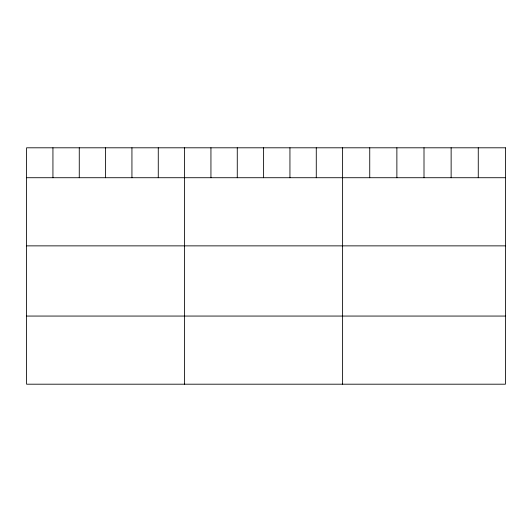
<?xml version="1.0" encoding="UTF-8"?>
<svg xmlns="http://www.w3.org/2000/svg" width="532" height="532" viewBox="0 0 532 532"><rect width="100%" height="100%" fill="white"/><g stroke="black" fill="none" stroke-linecap="round" stroke-linejoin="round"><path stroke-width="0.8" d="M26.6 177.721L505.4 177.721M26.6 245.864L505.4 245.864M26.6 316.061L505.4 316.061M478.268 147.803L478.268 177.721M451.136 147.803L451.136 177.721M424.004 147.803L424.004 177.721M396.872 147.803L396.872 177.721M369.74 147.803L369.74 177.721M342.608 147.803L342.608 384.197M316.274 147.803L316.274 177.721M289.94 147.803L289.94 177.721M263.606 147.803L263.606 177.721M237.272 147.803L237.272 177.721M210.938 147.803L210.938 177.721M184.604 147.803L184.604 384.197M158.27 147.803L158.27 177.721M131.936 147.803L131.936 177.721M105.602 147.803L105.602 177.721M79.268 147.803L79.268 177.721M52.934 147.803L52.934 177.721M505.4 147.803L26.6 147.803L26.6 384.197L505.4 384.197L505.4 147.803"/></g></svg>
